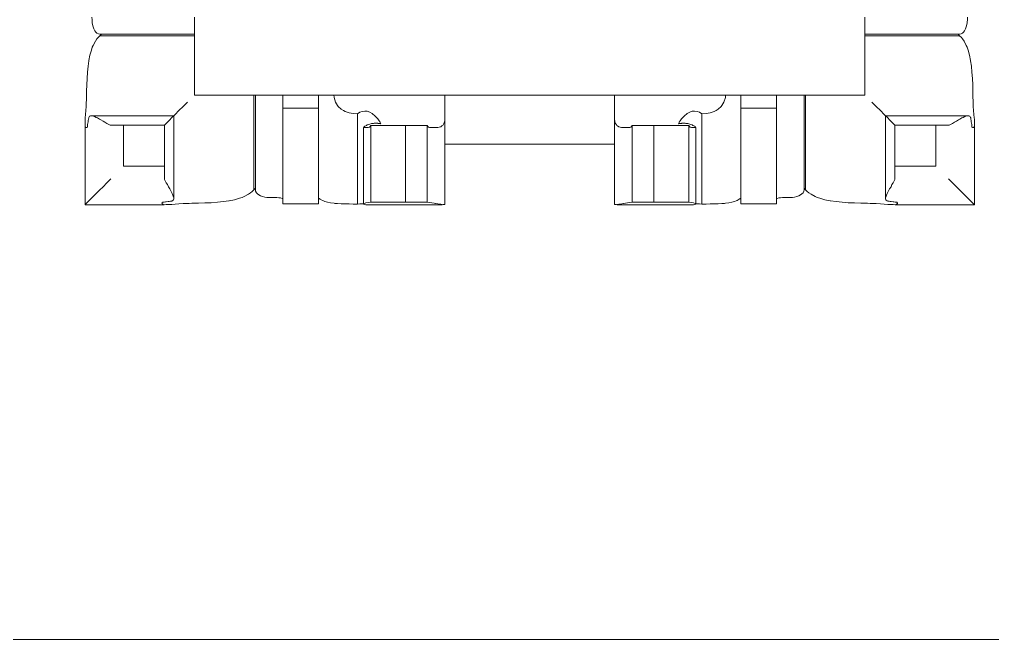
# Model space of a CAD drawing. Header units: millimetres. Extents: x -280308 to 6402717, y -14 to 2073074.
# Drawn here: x -39225 to -37983, y 415884 to 416675 of the extents above; entities that cross this region are included whole.
import ezdxf
from ezdxf.enums import TextEntityAlignment as Align

# ---------------------------------------------------------------- set-up
doc = ezdxf.new("R2010")
doc.units = ezdxf.units.MM
doc.layers.get('0').update_dxf_attribs({"lineweight": 0})
doc.layers.add('A-FURN-EQPM', color=177, linetype='Continuous', lineweight=0)
doc.layers.add('A-Z22-T-Anno_Text', color=152, linetype='Continuous', lineweight=9)
doc.styles.add('TGF_A', font='arial.ttf')

# ---------------------------------------------------------------- blocks, each defined once
blk = doc.blocks.new('A$Cc6df37c2')
at = {"color": 0, "linetype": 'ByBlock', "lineweight": -2}
for p, q in [((-764.2, -331.6), (-764.3, -328.3)), ((-764, -334.8), (-764.2, -331.6)), ((-764, -335.4), (-764, -334.8)), ((-633.4, -331.6), (-633.4, -328.3)), ((-633.4, -334.8), (-633.4, -331.6)), ((-633.4, -337.9), (-633.4, -334.8)), ((222.1, -331.6), (222.1, -328.3)), ((222.1, -334.8), (222.1, -331.6)), ((222.1, -337.9), (222.1, -334.8)), ((352.6, -335.4), (352.7, -334.8)), ((352.7, -334.8), (352.9, -331.6)), ((352.9, -331.6), (353, -328.3)), ((-763.5, -337.9), (-764, -335.4)), ((-762.8, -340.8), (-763.5, -337.9)), ((-761.8, -343.4), (-762.8, -340.8)), ((-760.7, -345.6), (-761.8, -343.4)), ((-759.4, -347.5), (-760.7, -345.6)), ((-758.1, -348.8), (-759.4, -347.5)), ((-633.4, -340.8), (-633.4, -337.9)), ((-633.4, -343.4), (-633.4, -340.8)), ((-633.4, -345.6), (-633.4, -343.4)), ((-633.4, -347.5), (-633.4, -345.6)), ((-633.4, -348.9), (-633.4, -347.5)), ((222.1, -340.8), (222.1, -337.9)), ((222.1, -343.4), (222.1, -340.8)), ((222.1, -345.6), (222.1, -343.4)), ((222.1, -347.5), (222.1, -345.6)), ((222.1, -348.9), (222.1, -347.5)), ((346.7, -348.8), (348.1, -347.5)), ((348.1, -347.5), (349.4, -345.6)), ((349.4, -345.6), (350.5, -343.4)), ((350.5, -343.4), (351.4, -340.8)), ((351.4, -340.8), (352.2, -337.9)), ((352.2, -337.9), (352.6, -335.4)), ((-762.9, -364.4), (-760, -359)), ((-760, -359), (-758.1, -356.1)), ((-758, -348.9), (-758.1, -348.8)), ((-758.1, -356.1), (-756.5, -354.2)), ((-756.1, -349.8), (-758, -348.9)), ((-756.5, -354.2), (-754.3, -352.1)), ((-754.2, -350.2), (-756.1, -349.8)), ((-754.3, -352.1), (-752.3, -350.2)), ((-633.4, -352.1), (-754.3, -352.1)), ((-752.3, -350.2), (-754.2, -350.2)), ((-633.4, -350.2), (-752.3, -350.2)), ((-633.4, -349.8), (-633.4, -348.9)), ((-633.4, -350.2), (-633.4, -349.8)), ((-633.4, -352.1), (-633.4, -350.2)), ((-633.4, -354.2), (-633.4, -352.1)), ((-633.4, -359), (-633.4, -354.2)), ((-633.4, -364.4), (-633.4, -359)), ((222.1, -349.8), (222.1, -348.9)), ((222.1, -350.2), (222.1, -349.8)), ((341, -350.2), (222.1, -350.2)), ((222.1, -352.1), (222.1, -350.2)), ((343, -352.1), (222.1, -352.1)), ((222.1, -354.2), (222.1, -352.1)), ((222.1, -359), (222.1, -354.2)), ((222.1, -364.4), (222.1, -359)), ((343, -352.1), (341, -350.2)), ((342.8, -350.2), (341, -350.2)), ((342.8, -350.2), (344.8, -349.8)), ((345.2, -354.2), (343, -352.1)), ((344.8, -349.8), (346.7, -348.9)), ((346.7, -356.1), (345.2, -354.2)), ((346.7, -348.9), (346.7, -348.8)), ((348.6, -359), (346.7, -356.1)), ((351.5, -364.4), (348.6, -359)), ((-766.9, -376.8), (-765.1, -370.4)), ((-765.1, -370.4), (-764, -366.8)), ((-764, -366.8), (-762.9, -364.4)), ((-633.4, -370.4), (-633.4, -364.4)), ((-633.4, -376.8), (-633.4, -370.4)), ((222.1, -370.4), (222.1, -364.4)), ((222.1, -376.8), (222.1, -370.4)), ((352.6, -366.8), (351.5, -364.4)), ((353.8, -370.4), (352.6, -366.8)), ((355.5, -376.8), (353.8, -370.4)), ((-769.3, -391), (-768.5, -383.9)), ((-768.5, -383.9), (-768.4, -383.7)), ((-768.4, -383.7), (-766.9, -376.8)), ((-633.4, -383.7), (-633.4, -376.8)), ((-633.4, -391), (-633.4, -383.7)), ((222.1, -383.7), (222.1, -376.8)), ((222.1, -391), (222.1, -383.7)), ((357.1, -383.7), (355.5, -376.8)), ((357.1, -383.9), (357.1, -383.7)), ((358, -391), (357.1, -383.9)), ((-770.1, -398.6), (-769.3, -391)), ((-633.4, -398.6), (-633.4, -391)), ((222.1, -398.6), (222.1, -391)), ((358.7, -398.6), (358, -391)), ((-771, -414.5), (-770.6, -406.5)), ((-770.6, -406.5), (-770.1, -398.6)), ((-633.4, -406.5), (-633.4, -398.6)), ((-633.4, -414.5), (-633.4, -406.5)), ((222.1, -406.5), (222.1, -398.6)), ((222.1, -414.5), (222.1, -406.5)), ((359.3, -406.5), (358.7, -398.6)), ((359.7, -414.5), (359.3, -406.5)), ((-771.3, -422.8), (-771, -414.5)), ((-633.4, -422.8), (-633.4, -414.5)), ((222.1, -422.8), (222.1, -414.5)), ((360, -422.8), (359.7, -414.5)), ((-771.5, -434.7), (-771.4, -431)), ((-771.4, -431), (-771.3, -422.8)), ((-633.4, -427.7), (-633.4, -422.8)), ((-628.4, -427.7), (-633.4, -427.7)), ((-620.2, -427.7), (-628.4, -427.7)), ((-612.1, -427.7), (-620.2, -427.7)), ((-604.3, -427.7), (-612.1, -427.7)), ((-596.6, -427.7), (-604.3, -427.7)), ((-589.4, -427.7), (-596.6, -427.7)), ((-582.5, -427.7), (-589.4, -427.7)), ((-576, -427.7), (-582.5, -427.7)), ((-570.1, -427.7), (-576, -427.7)), ((-564.7, -427.7), (-570.1, -427.7)), ((-559.9, -427.7), (-564.7, -427.7)), ((-557.8, -427.7), (-559.9, -427.7)), ((-557.8, -548.6), (-557.8, -427.7)), ((-555.8, -427.7), (-557.8, -427.7)), ((-555.8, -546.6), (-555.8, -427.7)), ((-555.4, -427.7), (-555.8, -427.7)), ((-554.5, -427.7), (-555.4, -427.7)), ((-553.1, -427.7), (-554.5, -427.7)), ((-551.3, -427.7), (-553.1, -427.7)), ((-549.1, -427.7), (-551.3, -427.7)), ((-546.5, -427.7), (-549.1, -427.7)), ((-543.6, -427.7), (-546.5, -427.7)), ((-540.5, -427.7), (-543.6, -427.7)), ((-537.3, -427.7), (-540.5, -427.7)), ((-534, -427.7), (-537.3, -427.7)), ((-530.7, -427.7), (-534, -427.7)), ((-528.2, -427.7), (-530.7, -427.7)), ((-525.8, -427.7), (-528.2, -427.7)), ((-523.5, -427.7), (-525.8, -427.7)), ((-521.5, -427.7), (-523.5, -427.7)), ((-520.7, -427.7), (-521.5, -427.7)), ((-520.7, -431), (-520.7, -427.7)), ((-475.2, -427.7), (-520.7, -427.7)), ((-520.7, -436.8), (-520.7, -431)), ((-475.2, -427.7), (-475.2, -431)), ((-473, -427.7), (-475.2, -427.7)), ((-475.2, -431), (-475.2, -436.8)), ((-470.3, -427.7), (-473, -427.7)), ((-467.2, -427.7), (-470.3, -427.7)), ((-463.6, -427.7), (-467.2, -427.7)), ((-459.7, -427.7), (-463.6, -427.7)), ((-455.6, -427.7), (-459.7, -427.7)), ((-455.4, -430.4), (-455.6, -427.7)), ((-313.8, -427.7), (-455.6, -427.7)), ((-455.4, -431), (-455.4, -430.4)), ((-453.4, -436.8), (-455.4, -431)), ((-313.8, -427.7), (-313.8, -431)), ((-97.5, -427.7), (-313.8, -427.7)), ((-313.8, -431), (-313.8, -436.8)), ((-97.5, -427.7), (-97.5, -431)), ((44.3, -427.7), (-97.5, -427.7)), ((-97.5, -431), (-97.5, -436.8)), ((42.1, -436.8), (44.1, -431)), ((44.1, -430.4), (44.3, -427.7)), ((44.1, -431), (44.1, -430.4)), ((48.4, -427.7), (44.3, -427.7)), ((52.3, -427.7), (48.4, -427.7)), ((55.8, -427.7), (52.3, -427.7)), ((59, -427.7), (55.8, -427.7)), ((61.7, -427.7), (59, -427.7)), ((63.9, -427.7), (61.7, -427.7)), ((63.9, -427.7), (63.9, -431)), ((109.4, -427.7), (63.9, -427.7)), ((63.9, -431), (63.9, -436.8)), ((109.4, -431), (109.4, -427.7)), ((110.2, -427.7), (109.4, -427.7)), ((109.4, -436.8), (109.4, -431)), ((112.2, -427.7), (110.2, -427.7)), ((114.5, -427.7), (112.2, -427.7)), ((116.9, -427.7), (114.5, -427.7)), ((119.4, -427.7), (116.9, -427.7)), ((122.6, -427.7), (119.4, -427.7)), ((125.9, -427.7), (122.6, -427.7)), ((129.2, -427.7), (125.9, -427.7)), ((132.3, -427.7), (129.2, -427.7)), ((135.1, -427.7), (132.3, -427.7)), ((137.7, -427.7), (135.1, -427.7)), ((140, -427.7), (137.7, -427.7)), ((141.8, -427.7), (140, -427.7)), ((143.2, -427.7), (141.8, -427.7)), ((144.1, -427.7), (143.2, -427.7)), ((144.5, -427.7), (144.1, -427.7)), ((144.5, -427.7), (144.5, -546.6)), ((146.4, -427.7), (144.5, -427.7)), ((146.4, -427.7), (146.4, -548.6)), ((148.6, -427.7), (146.4, -427.7)), ((153.4, -427.7), (148.6, -427.7)), ((158.8, -427.7), (153.4, -427.7)), ((164.7, -427.7), (158.8, -427.7)), ((171.1, -427.7), (164.7, -427.7)), ((178, -427.7), (171.1, -427.7)), ((185.3, -427.7), (178, -427.7)), ((192.9, -427.7), (185.3, -427.7)), ((200.8, -427.7), (192.9, -427.7)), ((208.9, -427.7), (200.8, -427.7)), ((208.9, -427.7), (217.1, -427.7)), ((217.1, -427.7), (222.1, -427.7)), ((222.1, -427.7), (222.1, -422.8)), ((360, -431), (360, -422.8)), ((360.2, -434.7), (360, -431)), ((-772.1, -447.6), (-771.8, -442.4)), ((-771.8, -442.4), (-771.6, -436.8)), ((-771.6, -436.8), (-771.5, -434.7)), ((-648, -442.4), (-653.3, -447.6)), ((-642.5, -436.8), (-648, -442.4)), ((-520.7, -442.4), (-520.7, -436.8)), ((-520.7, -444.6), (-520.7, -442.4)), ((-475.2, -444.6), (-520.7, -444.6)), ((-520.7, -559.8), (-520.7, -444.6)), ((-475.2, -436.8), (-475.2, -442.4)), ((-475.2, -442.4), (-475.2, -444.6)), ((-475.2, -559.1), (-475.2, -444.6)), ((-450.9, -441.1), (-453.4, -436.8)), ((-450, -442.4), (-450.9, -441.1)), ((-446.1, -445.9), (-450, -442.4)), ((-443.5, -447.6), (-446.1, -445.9)), ((-313.8, -442.4), (-313.8, -436.8)), ((-313.8, -442.4), (-313.8, -447.6)), ((-97.5, -436.8), (-97.5, -442.4)), ((-97.5, -442.4), (-97.5, -447.6)), ((32.1, -447.6), (34.8, -445.9)), ((34.8, -445.9), (38.6, -442.4)), ((38.6, -442.4), (39.6, -441.1)), ((39.6, -441.1), (42.1, -436.8)), ((63.9, -436.8), (63.9, -442.4)), ((63.9, -442.4), (63.9, -444.6)), ((63.9, -444.6), (109.4, -444.6)), ((63.9, -444.6), (63.9, -559.1)), ((109.4, -442.4), (109.4, -436.8)), ((109.4, -444.6), (109.4, -442.4)), ((109.4, -444.6), (109.4, -559.8)), ((231.1, -436.8), (236.7, -442.4)), ((236.7, -442.4), (242, -447.6)), ((360.2, -436.8), (360.2, -434.7)), ((360.5, -442.4), (360.2, -436.8)), ((360.8, -447.6), (360.5, -442.4)), ((-773.1, -458.4), (-772.9, -456.9)), ((-773.1, -460.7), (-773.1, -458.4)), ((-772.9, -456.9), (-772.5, -452.5)), ((-772.5, -452.5), (-772.1, -447.6)), ((-768.8, -458.6), (-769, -460.1)), ((-768.5, -456.9), (-768.8, -458.6)), ((-768.4, -456.3), (-768.5, -456.9)), ((-767.5, -454.8), (-768.4, -456.3)), ((-768.4, -456.3), (-768.4, -456.3)), ((-767.1, -454.6), (-767.5, -454.8)), ((-766, -454.1), (-767.1, -454.6)), ((-659.8, -454.1), (-766, -454.1)), ((-765, -454.2), (-766, -454.1)), ((-763.8, -454.3), (-765, -454.2)), ((-762.2, -454.8), (-763.8, -454.3)), ((-760.9, -455.2), (-762.2, -454.8)), ((-758.8, -456.3), (-760.9, -455.2)), ((-757.3, -456.9), (-758.8, -456.3)), ((-754.8, -458.5), (-757.3, -456.9)), ((-753, -459.3), (-754.8, -458.5)), ((-750.2, -461.2), (-753, -459.3)), ((-665, -459.3), (-668.1, -462.4)), ((-662.6, -456.9), (-665, -459.3)), ((-660.9, -455.2), (-662.6, -456.9)), ((-659.9, -454.3), (-660.9, -455.2)), ((-659.8, -454.1), (-659.9, -454.3)), ((-658.2, -452.5), (-659.8, -454.1)), ((-659.8, -560.3), (-659.8, -454.1)), ((-653.3, -447.6), (-658.2, -452.5)), ((-441.1, -448.8), (-443.5, -447.6)), ((-436, -450.5), (-441.1, -448.8)), ((-430.8, -451.4), (-436, -450.5)), ((-425.5, -451.5), (-430.8, -451.4)), ((-422.5, -449.6), (-425.5, -451.5)), ((-425.5, -566.7), (-425.5, -451.5)), ((-419.4, -448.5), (-422.5, -449.6)), ((-416.2, -448.1), (-419.4, -448.5)), ((-412.9, -448.4), (-416.2, -448.1)), ((-409.8, -449.5), (-412.9, -448.4)), ((-406.8, -451.2), (-409.8, -449.5)), ((-405.4, -452.5), (-406.8, -451.2)), ((-404, -453.4), (-405.4, -452.5)), ((-401.5, -455.7), (-404, -453.4)), ((-400.7, -456.9), (-401.5, -455.7)), ((-399.4, -458.1), (-400.7, -456.9)), ((-397.7, -460.4), (-399.4, -458.1)), ((-313.8, -459.3), (-314.1, -460.7)), ((-313.8, -452.5), (-313.8, -447.6)), ((-313.8, -452.5), (-313.8, -456.9)), ((-313.8, -456.9), (-313.8, -459.3)), ((-313.8, -490.4), (-313.8, -459.3)), ((-97.5, -452.5), (-97.5, -447.6)), ((-97.5, -452.5), (-97.5, -456.9)), ((-97.5, -456.9), (-97.5, -459.3)), ((-97.5, -459.3), (-97.2, -460.7)), ((-97.5, -490.4), (-97.5, -459.3)), ((-13.6, -460.4), (-11.9, -458.1)), ((-11.9, -458.1), (-10.7, -456.9)), ((-10.7, -456.9), (-9.8, -455.7)), ((-9.8, -455.7), (-7.3, -453.4)), ((-7.3, -453.4), (-5.9, -452.5)), ((-5.9, -452.5), (-4.5, -451.2)), ((-4.5, -451.2), (-1.5, -449.5)), ((-1.5, -449.5), (1.6, -448.4)), ((1.6, -448.4), (4.8, -448.1)), ((4.8, -448.1), (8.1, -448.5)), ((8.1, -448.5), (11.2, -449.6)), ((11.2, -449.6), (14.2, -451.5)), ((14.2, -451.5), (19.4, -451.4)), ((14.2, -451.5), (14.2, -566.7)), ((19.4, -451.4), (24.7, -450.5)), ((24.7, -450.5), (29.8, -448.8)), ((29.8, -448.8), (32.1, -447.6)), ((242, -447.6), (246.8, -452.5)), ((246.8, -452.5), (248.5, -454.1)), ((354.6, -454.1), (248.5, -454.1)), ((248.5, -454.1), (248.5, -560.3)), ((248.5, -454.1), (248.6, -454.3)), ((248.6, -454.3), (249.5, -455.2)), ((249.5, -455.2), (251.2, -456.9)), ((251.2, -456.9), (253.7, -459.3)), ((253.7, -459.3), (256.7, -462.4)), ((338.9, -461.2), (341.6, -459.3)), ((341.6, -459.3), (343.4, -458.5)), ((343.4, -458.5), (346, -456.9)), ((346, -456.9), (347.5, -456.3)), ((347.5, -456.3), (349.6, -455.2)), ((349.6, -455.2), (350.9, -454.8)), ((350.9, -454.8), (352.5, -454.3)), ((352.5, -454.3), (353.7, -454.2)), ((353.7, -454.2), (354.6, -454.1)), ((354.6, -454.1), (355.8, -454.6)), ((355.8, -454.6), (356.1, -454.8)), ((356.1, -454.8), (357.1, -456.3)), ((357.1, -456.3), (357.1, -456.3)), ((357.1, -456.3), (357.2, -456.9)), ((357.2, -456.9), (357.5, -458.6)), ((357.5, -458.6), (357.6, -460.1)), ((361.1, -452.5), (360.8, -447.6)), ((361.6, -456.9), (361.1, -452.5)), ((361.8, -458.4), (361.6, -456.9)), ((361.8, -460.7), (361.8, -458.4)), ((-773.2, -463.9), (-773.1, -460.7)), ((-773.2, -466.4), (-773.2, -463.9)), ((-773.2, -466.7), (-773.2, -466.4)), ((-772.8, -468.1), (-773.2, -466.7)), ((-773.2, -567.6), (-773.2, -466.7)), ((-772.2, -469.1), (-772.8, -468.1)), ((-771.8, -469.3), (-772.2, -469.1)), ((-771.4, -469.3), (-771.8, -469.3)), ((-770.9, -469.1), (-771.4, -469.3)), ((-770.2, -468.8), (-770.9, -469.1)), ((-770.1, -468.1), (-770.2, -468.8)), ((-769.9, -466.4), (-770.1, -468.1)), ((-769.8, -464.9), (-769.9, -466.4)), ((-769.6, -463.9), (-769.8, -464.9)), ((-769.3, -461.5), (-769.6, -463.9)), ((-769.1, -460.7), (-769.3, -461.5)), ((-769, -460.1), (-769.1, -460.7)), ((-747.7, -462.4), (-750.2, -461.2)), ((-745.3, -464.1), (-747.7, -462.4)), ((-741.1, -466), (-745.3, -464.1)), ((-724, -466), (-741.1, -466)), ((-671.6, -466), (-724, -466)), ((-724, -518.4), (-724, -466)), ((-668.1, -462.4), (-671.6, -466)), ((-671.6, -466), (-671.6, -518.4)), ((-417.6, -469.1), (-417.4, -468.4)), ((-416.7, -469.3), (-417.6, -469.1)), ((-417.6, -566.5), (-417.6, -469.1)), ((-417.4, -468.4), (-416.9, -468.1)), ((-416.9, -468.1), (-416.2, -467.5)), ((-415.7, -469.3), (-416.7, -469.3)), ((-416.2, -467.4), (-414.1, -466.4)), ((-416.2, -467.5), (-416.2, -467.4)), ((-414.8, -469.2), (-415.7, -469.3)), ((-412, -468.9), (-414.8, -469.2)), ((-414.1, -466.4), (-414, -466.4)), ((-414, -466.4), (-412.9, -465.9)), ((-412.9, -465.9), (-411.2, -465.1)), ((-410.3, -468.8), (-412, -468.9)), ((-411.2, -465.1), (-409.8, -464.7)), ((-409.9, -468.1), (-410.3, -468.8)), ((-408.6, -466.4), (-409.9, -468.1)), ((-409.8, -464.7), (-407.6, -464.2)), ((-364.2, -466.4), (-408.6, -466.4)), ((-408.6, -564.3), (-408.6, -466.4)), ((-407.6, -464.2), (-406.8, -464.1)), ((-406.8, -464.1), (-404.9, -463.9)), ((-404.9, -463.9), (-404, -463.7)), ((-404, -463.7), (-403.7, -463.7)), ((-403.7, -463.7), (-401.5, -463.7)), ((-401.5, -463.7), (-399.6, -463.7)), ((-399.6, -463.7), (-399.4, -463.8)), ((-399.4, -463.8), (-398.8, -463.9)), ((-398.8, -463.9), (-397.7, -464)), ((-397.6, -460.7), (-397.7, -460.4)), ((-397.7, -464), (-396.5, -464.2)), ((-396.5, -462.4), (-397.6, -460.7)), ((-395.9, -463.9), (-396.5, -462.4)), ((-396.5, -464.2), (-395.7, -464.3)), ((-395.7, -464.3), (-395.9, -463.9)), ((-336.4, -466.4), (-364.2, -466.4)), ((-364.2, -564.3), (-364.2, -466.4)), ((-336.4, -564.3), (-336.4, -466.4)), ((-335.2, -468.1), (-336.4, -466.4)), ((-334.8, -468.8), (-335.2, -468.1)), ((-333.4, -468.9), (-334.8, -468.8)), ((-330.5, -469.1), (-333.4, -468.9)), ((-330.5, -469.1), (-330.1, -469.1)), ((-330.1, -469.1), (-327.8, -469.3)), ((-327.8, -469.3), (-325.4, -469.2)), ((-327.8, -469.3), (-327.8, -469.3)), ((-325.4, -469.2), (-323.1, -469.1)), ((-322.8, -469.1), (-323.1, -469.1)), ((-321, -468.7), (-322.8, -469.1)), ((-319.2, -468.1), (-321, -468.7)), ((-317.6, -467.1), (-319.2, -468.1)), ((-319.2, -468.1), (-319.2, -468.1)), ((-317.6, -467.1), (-316.7, -466.4)), ((-316.3, -465.8), (-316.7, -466.4)), ((-315.2, -464.2), (-316.3, -465.8)), ((-315.1, -463.9), (-315.2, -464.2)), ((-314.4, -462), (-315.1, -463.9)), ((-314.1, -460.7), (-314.4, -462)), ((-97.2, -460.7), (-96.9, -462)), ((-96.9, -462), (-96.3, -463.9)), ((-96.3, -463.9), (-96.1, -464.2)), ((-96.1, -464.2), (-95, -465.8)), ((-95, -465.8), (-94.6, -466.4)), ((-94.6, -466.4), (-93.7, -467.1)), ((-93.7, -467.1), (-92.1, -468.1)), ((-92.1, -468.1), (-90.3, -468.7)), ((-92.1, -468.1), (-92.1, -468.1)), ((-90.3, -468.7), (-88.5, -469.1)), ((-88.5, -469.1), (-88.2, -469.1)), ((-88.2, -469.1), (-86, -469.2)), ((-86, -469.2), (-83.5, -469.3)), ((-83.5, -469.3), (-81.3, -469.1)), ((-83.5, -469.3), (-83.5, -469.3)), ((-81.3, -469.1), (-80.8, -469.1)), ((-80.8, -469.1), (-77.9, -468.9)), ((-77.9, -468.9), (-76.5, -468.8)), ((-76.5, -468.8), (-76.1, -468.1)), ((-76.1, -468.1), (-74.9, -466.4)), ((-74.9, -466.4), (-47.1, -466.4)), ((-74.9, -466.4), (-74.9, -564.3)), ((-47.1, -466.4), (-2.7, -466.4)), ((-47.1, -466.4), (-47.1, -564.3)), ((-15.6, -464.3), (-15.4, -463.9)), ((-14.9, -464.2), (-15.6, -464.3)), ((-15.4, -463.9), (-14.9, -462.4)), ((-14.9, -462.4), (-13.7, -460.7)), ((-13.6, -464), (-14.9, -464.2)), ((-13.7, -460.7), (-13.6, -460.4)), ((-12.5, -463.9), (-13.6, -464)), ((-11.9, -463.8), (-12.5, -463.9)), ((-11.7, -463.7), (-11.9, -463.8)), ((-9.8, -463.7), (-11.7, -463.7)), ((-7.7, -463.7), (-9.8, -463.7)), ((-7.3, -463.7), (-7.7, -463.7)), ((-6.5, -463.9), (-7.3, -463.7)), ((-4.5, -464.1), (-6.5, -463.9)), ((-3.7, -464.2), (-4.5, -464.1)), ((-1.5, -464.7), (-3.7, -464.2)), ((-2.7, -466.4), (-2.7, -564.3)), ((-2.7, -466.4), (-1.5, -468.1)), ((-0.2, -465.1), (-1.5, -464.7)), ((-1.5, -468.1), (-1, -468.8)), ((-1, -468.8), (0.7, -468.9)), ((1.6, -465.9), (-0.2, -465.1)), ((0.7, -468.9), (3.4, -469.2)), ((2.7, -466.4), (1.6, -465.9)), ((2.8, -466.4), (2.7, -466.4)), ((4.8, -467.4), (2.8, -466.4)), ((3.4, -469.2), (4.4, -469.3)), ((4.4, -469.3), (5.3, -469.3)), ((4.9, -467.5), (4.8, -467.4)), ((5.5, -468.1), (4.9, -467.5)), ((5.3, -469.3), (6.2, -469.1)), ((6.1, -468.4), (5.5, -468.1)), ((6.2, -469.1), (6.1, -468.4)), ((6.2, -469.1), (6.2, -566.5)), ((256.7, -462.4), (260.3, -466)), ((260.3, -466), (312.7, -466)), ((260.3, -466), (260.3, -518.4)), ((329.8, -466), (312.7, -466)), ((312.7, -466), (312.7, -518.4)), ((329.8, -466), (334, -464.1)), ((334, -464.1), (336.4, -462.4)), ((336.4, -462.4), (338.9, -461.2)), ((357.6, -460.1), (357.8, -460.7)), ((357.8, -460.7), (357.9, -461.5)), ((357.9, -461.5), (358.3, -463.9)), ((358.3, -463.9), (358.4, -464.9)), ((358.4, -464.9), (358.6, -466.4)), ((358.6, -466.4), (358.8, -468.1)), ((358.8, -468.1), (358.8, -468.8)), ((358.8, -468.8), (359.6, -469.1)), ((359.6, -469.1), (360, -469.3)), ((360, -469.3), (360.5, -469.3)), ((360.5, -469.3), (360.9, -469.1)), ((360.9, -469.1), (361.4, -468.1)), ((361.4, -468.1), (361.9, -466.7)), ((361.8, -463.9), (361.8, -460.7)), ((361.9, -466.4), (361.8, -463.9)), ((361.9, -466.7), (361.9, -466.4)), ((361.9, -466.7), (361.9, -567.6)), ((-97.5, -490.4), (-313.8, -490.4)), ((-313.8, -490.4), (-313.8, -567.5)), ((-97.5, -490.4), (-97.5, -567.5)), ((-671.6, -518.4), (-724, -518.4)), ((-671.6, -535.5), (-671.6, -518.4)), ((312.7, -518.4), (260.3, -518.4)), ((260.3, -518.4), (260.3, -535.5)), ((-754.8, -549.1), (-750.2, -544.6)), ((-750.2, -544.6), (-745.3, -539.7)), ((-745.3, -539.7), (-740.1, -534.5)), ((-671.6, -535.5), (-669.7, -539.7)), ((-669.7, -539.7), (-668.1, -542)), ((-668.1, -542), (-666.8, -544.6)), ((-666.8, -544.6), (-665, -547.3)), ((255.5, -544.6), (253.7, -547.3)), ((256.7, -542), (255.5, -544.6)), ((258.4, -539.7), (256.7, -542)), ((260.3, -535.5), (258.4, -539.7)), ((334, -539.7), (328.8, -534.5)), ((338.9, -544.6), (334, -539.7)), ((343.4, -549.1), (338.9, -544.6)), ((-765, -559.4), (-762.2, -556.6)), ((-762.2, -556.6), (-758.8, -553.1)), ((-758.8, -553.1), (-754.8, -549.1)), ((-665, -547.3), (-664.2, -549.1)), ((-664.2, -549.1), (-662.6, -551.7)), ((-662.6, -551.7), (-662, -553.1)), ((-662, -553.1), (-660.9, -555.3)), ((-660.9, -555.3), (-660.5, -556.6)), ((-660.5, -556.6), (-659.9, -558.1)), ((-659.9, -558.1), (-659.9, -559.4)), ((-576, -559.4), (-572.5, -558.3)), ((-572.5, -558.3), (-570.1, -557.2)), ((-570.1, -557.2), (-564.7, -554.3)), ((-564.7, -554.3), (-561.8, -552.4)), ((-561.8, -552.4), (-559.9, -550.8)), ((-559.9, -550.8), (-557.8, -548.6)), ((-557.8, -548.6), (-555.8, -546.6)), ((-555.8, -548.5), (-555.8, -546.6)), ((-555.8, -548.5), (-555.4, -550.5)), ((-555.4, -550.5), (-554.5, -552.4)), ((-554.5, -552.4), (-554.5, -552.4)), ((-554.5, -552.4), (-553.1, -553.8)), ((-553.1, -553.8), (-551.3, -555)), ((-551.3, -555), (-549.1, -556.2)), ((-549.1, -556.2), (-546.5, -557.1)), ((-546.5, -557.1), (-543.6, -557.9)), ((-543.6, -557.9), (-541, -558.3)), ((-541, -558.3), (-540.5, -558.4)), ((-540.5, -558.4), (-537.3, -558.6)), ((-537.3, -558.6), (-534, -558.6)), ((-534, -558.6), (-530.7, -558.5)), ((-530.7, -558.5), (-528.2, -558.5)), ((-528.2, -558.5), (-525.8, -558.7)), ((-525.8, -558.7), (-523.5, -559)), ((114.5, -558.7), (112.2, -559)), ((116.9, -558.5), (114.5, -558.7)), ((119.4, -558.5), (116.9, -558.5)), ((122.6, -558.6), (119.4, -558.5)), ((125.9, -558.6), (122.6, -558.6)), ((129.2, -558.4), (125.9, -558.6)), ((129.7, -558.3), (129.2, -558.4)), ((132.3, -557.9), (129.7, -558.3)), ((135.1, -557.1), (132.3, -557.9)), ((137.7, -556.2), (135.1, -557.1)), ((140, -555), (137.7, -556.2)), ((141.8, -553.8), (140, -555)), ((143.2, -552.4), (141.8, -553.8)), ((144.1, -550.5), (143.2, -552.4)), ((143.2, -552.4), (143.2, -552.4)), ((144.5, -548.5), (144.1, -550.5)), ((146.4, -548.6), (144.5, -546.6)), ((144.5, -546.6), (144.5, -548.5)), ((148.6, -550.8), (146.4, -548.6)), ((150.4, -552.4), (148.6, -550.8)), ((153.4, -554.3), (150.4, -552.4)), ((158.8, -557.2), (153.4, -554.3)), ((161.2, -558.3), (158.8, -557.2)), ((164.7, -559.4), (161.2, -558.3)), ((248.6, -558.1), (248.5, -559.4)), ((249.2, -556.6), (248.6, -558.1)), ((249.5, -555.3), (249.2, -556.6)), ((250.7, -553.1), (249.5, -555.3)), ((251.2, -551.7), (250.7, -553.1)), ((252.8, -549.1), (251.2, -551.7)), ((253.7, -547.3), (252.8, -549.1)), ((347.5, -553.1), (343.4, -549.1)), ((350.9, -556.6), (347.5, -553.1)), ((353.7, -559.4), (350.9, -556.6)), ((-773.2, -567.6), (-771.8, -566.2)), ((-672.4, -567.6), (-773.2, -567.6)), ((-771.8, -566.2), (-769, -563.3)), ((-769, -563.3), (-768.4, -562.8)), ((-768.4, -562.8), (-767.1, -561.5)), ((-767.1, -561.5), (-765, -559.4)), ((-674.8, -565.3), (-675, -565.7)), ((-675, -565.7), (-674.9, -566.2)), ((-674.9, -566.2), (-674.8, -566.5)), ((-674.4, -564.5), (-674.8, -565.3)), ((-674.8, -566.5), (-673.8, -567.1)), ((-673.8, -564.4), (-674.4, -564.5)), ((-672, -564.3), (-673.8, -564.4)), ((-673.8, -567.1), (-672.4, -567.6)), ((-672.4, -567.6), (-672, -567.6)), ((-670.6, -564.1), (-672, -564.3)), ((-672, -567.6), (-669.5, -567.5)), ((-669.5, -564), (-670.6, -564.1)), ((-667.1, -563.6), (-669.5, -564)), ((-669.5, -567.5), (-666.4, -567.5)), ((-666.4, -563.4), (-667.1, -563.6)), ((-665.8, -563.3), (-666.4, -563.4)), ((-666.4, -567.5), (-664.1, -567.5)), ((-664.2, -563.1), (-665.8, -563.3)), ((-662.5, -562.9), (-664.2, -563.1)), ((-664.1, -567.5), (-662.5, -567.3)), ((-662, -562.8), (-662.5, -562.9)), ((-662.5, -567.3), (-658.2, -566.8)), ((-660.5, -561.8), (-662, -562.8)), ((-662, -562.8), (-662, -562.8)), ((-660.3, -561.5), (-660.5, -561.8)), ((-659.8, -560.3), (-660.3, -561.5)), ((-659.9, -559.4), (-659.8, -560.3)), ((-658.2, -566.8), (-653.3, -566.4)), ((-653.3, -566.4), (-648, -566.1)), ((-648, -566.1), (-642.5, -565.9)), ((-642.5, -565.9), (-640.4, -565.9)), ((-640.4, -565.9), (-636.7, -565.7)), ((-636.7, -565.7), (-628.4, -565.6)), ((-628.4, -565.6), (-620.2, -565.4)), ((-620.2, -565.4), (-612.1, -565)), ((-612.1, -565), (-604.3, -564.4)), ((-604.3, -564.4), (-596.6, -563.7)), ((-596.6, -563.7), (-589.5, -562.8)), ((-589.5, -562.8), (-589.4, -562.8)), ((-589.4, -562.8), (-582.5, -561.2)), ((-582.5, -561.2), (-576, -559.4)), ((-523.5, -559), (-521.5, -559.5)), ((-521.5, -559.5), (-520.7, -559.8)), ((-520.7, -566.3), (-520.7, -559.8)), ((-520.7, -566.3), (-475.2, -566.3)), ((-475.2, -559.1), (-473, -560.7)), ((-475.2, -559.1), (-475.2, -566.3)), ((-473, -560.7), (-470.3, -562.2)), ((-470.3, -562.2), (-469, -562.8)), ((-469, -562.8), (-467.2, -563.4)), ((-467.2, -563.4), (-463.6, -564.2)), ((-463.6, -564.2), (-459.7, -565)), ((-459.7, -565), (-455.4, -565.7)), ((-455.4, -565.7), (-454.2, -565.9)), ((-454.2, -565.9), (-450.9, -566.1)), ((-450.9, -566.1), (-446.1, -566.3)), ((-446.1, -566.3), (-441.1, -566.5)), ((-441.1, -566.5), (-436, -566.6)), ((-436, -566.6), (-430.8, -566.7)), ((-430.8, -566.7), (-425.5, -566.7)), ((-425.5, -566.7), (-422.5, -566.6)), ((-422.5, -566.6), (-419.4, -566.5)), ((-419.4, -566.5), (-417.6, -566.5)), ((-417.6, -566.5), (-416.7, -566.2)), ((-417.4, -566.9), (-417.6, -566.5)), ((-417.6, -566.5), (-417.6, -566.5)), ((-416.2, -567.3), (-417.4, -566.9)), ((-416.7, -566.1), (-414.8, -565.3)), ((-416.7, -566.2), (-416.7, -566.1)), ((-414.7, -567.6), (-416.2, -567.3)), ((-414.8, -565.3), (-412, -564.7)), ((-317.2, -567.6), (-414.7, -567.6)), ((-412, -564.7), (-408.6, -564.3)), ((-408.6, -564.3), (-364.2, -564.3)), ((-364.2, -564.3), (-336.4, -564.3)), ((-336.4, -564.3), (-333.4, -564.7)), ((-333.4, -564.7), (-330.5, -565.2)), ((-327.8, -565.7), (-330.5, -565.2)), ((-325.8, -566.2), (-327.8, -565.7)), ((-325.4, -566.2), (-325.8, -566.2)), ((-323.1, -566.5), (-325.4, -566.2)), ((-323.1, -566.5), (-321, -566.8)), ((-321, -566.8), (-319.2, -567.1)), ((-319.2, -567.1), (-317.6, -567.4)), ((-317.2, -567.6), (-317.6, -567.4)), ((-317.2, -567.6), (-316.3, -567.5)), ((-316.3, -567.5), (-315.2, -567.5)), ((-315.2, -567.5), (-314.4, -567.5)), ((-314.4, -567.5), (-313.8, -567.5)), ((-96.9, -567.5), (-97.5, -567.5)), ((-96.1, -567.5), (-96.9, -567.5)), ((-95, -567.5), (-96.1, -567.5)), ((-94.2, -567.6), (-95, -567.5)), ((-93.7, -567.4), (-94.2, -567.6)), ((3.4, -567.6), (-94.2, -567.6)), ((-92.1, -567.1), (-93.7, -567.4)), ((-90.3, -566.8), (-92.1, -567.1)), ((-88.2, -566.5), (-90.3, -566.8)), ((-86, -566.2), (-88.2, -566.5)), ((-85.6, -566.2), (-86, -566.2)), ((-83.5, -565.7), (-85.6, -566.2)), ((-80.8, -565.2), (-83.5, -565.7)), ((-77.9, -564.7), (-80.8, -565.2)), ((-74.9, -564.3), (-77.9, -564.7)), ((-47.1, -564.3), (-74.9, -564.3)), ((-2.7, -564.3), (-47.1, -564.3)), ((0.7, -564.7), (-2.7, -564.3)), ((3.4, -565.3), (0.7, -564.7)), ((5.3, -566.1), (3.4, -565.3)), ((3.4, -567.6), (4.9, -567.3)), ((4.9, -567.3), (6.1, -566.9)), ((5.4, -566.2), (5.3, -566.1)), ((6.2, -566.5), (5.4, -566.2)), ((6.1, -566.9), (6.2, -566.5)), ((8.1, -566.5), (6.2, -566.5)), ((6.2, -566.5), (6.2, -566.5)), ((11.2, -566.6), (8.1, -566.5)), ((14.2, -566.7), (11.2, -566.6)), ((19.4, -566.7), (14.2, -566.7)), ((24.7, -566.6), (19.4, -566.7)), ((29.8, -566.5), (24.7, -566.6)), ((34.8, -566.3), (29.8, -566.5)), ((39.6, -566.1), (34.8, -566.3)), ((42.8, -565.9), (39.6, -566.1)), ((44.1, -565.7), (42.8, -565.9)), ((48.4, -565), (44.1, -565.7)), ((52.3, -564.2), (48.4, -565)), ((55.8, -563.4), (52.3, -564.2)), ((57.7, -562.8), (55.8, -563.4)), ((59, -562.2), (57.7, -562.8)), ((61.7, -560.7), (59, -562.2)), ((63.9, -559.1), (61.7, -560.7)), ((63.9, -559.1), (63.9, -566.3)), ((109.4, -566.3), (63.9, -566.3)), ((110.2, -559.5), (109.4, -559.8)), ((109.4, -559.8), (109.4, -566.3)), ((112.2, -559), (110.2, -559.5)), ((171.1, -561.2), (164.7, -559.4)), ((178, -562.8), (171.1, -561.2)), ((178.2, -562.8), (178, -562.8)), ((185.3, -563.7), (178.2, -562.8)), ((192.9, -564.4), (185.3, -563.7)), ((200.8, -565), (192.9, -564.4)), ((208.9, -565.4), (200.8, -565)), ((217.1, -565.6), (208.9, -565.4)), ((225.4, -565.7), (217.1, -565.6)), ((229, -565.9), (225.4, -565.7)), ((231.1, -565.9), (229, -565.9)), ((236.7, -566.1), (231.1, -565.9)), ((242, -566.4), (236.7, -566.1)), ((246.8, -566.8), (242, -566.4)), ((251.2, -567.3), (246.8, -566.8)), ((248.5, -559.4), (248.5, -560.3)), ((248.5, -560.3), (248.9, -561.5)), ((248.9, -561.5), (249.2, -561.8)), ((249.2, -561.8), (250.6, -562.8)), ((250.6, -562.8), (250.7, -562.8)), ((250.7, -562.8), (251.2, -562.9)), ((251.2, -562.9), (252.9, -563.1)), ((252.7, -567.5), (251.2, -567.3)), ((255, -567.5), (252.7, -567.5)), ((252.9, -563.1), (254.5, -563.3)), ((254.5, -563.3), (255, -563.4)), ((255, -563.4), (255.8, -563.6)), ((258.2, -567.5), (255, -567.5)), ((255.8, -563.6), (258.2, -564)), ((258.2, -564), (259.2, -564.1)), ((260.7, -567.6), (258.2, -567.5)), ((259.2, -564.1), (260.7, -564.3)), ((260.7, -564.3), (262.5, -564.4)), ((261.1, -567.6), (260.7, -567.6)), ((262.5, -567.1), (261.1, -567.6)), ((361.9, -567.6), (261.1, -567.6)), ((262.5, -564.4), (263.1, -564.5)), ((263.5, -566.5), (262.5, -567.1)), ((263.1, -564.5), (263.5, -565.3)), ((263.5, -565.3), (263.7, -565.7)), ((263.6, -566.2), (263.5, -566.5)), ((263.7, -565.7), (263.6, -566.2)), ((355.8, -561.5), (353.7, -559.4)), ((357.1, -562.8), (355.8, -561.5)), ((357.6, -563.3), (357.1, -562.8)), ((360.5, -566.2), (357.6, -563.3)), ((361.9, -567.6), (360.5, -566.2))]:
    blk.add_line(p, q, dxfattribs=at)
blk = doc.blocks.new('A$C834590f0')
at = {"layer": 'A-FURN-EQPM', "color": 32, "ltscale": 0.25, "true_color": 0xdd6108}
blk.add_blockref('A$Cc6df37c2', (-62676, -8538.8), dxfattribs=at)
blk = doc.blocks.new('A$C7a9db0a0')
at = {"ltscale": 0.25}
blk.add_blockref('A$C834590f0', (70322.8, -713.8), dxfattribs=at)
blk = doc.blocks.new('*U540')
at = {"lineweight": -2}
blk.add_lwpolyline([(0.23438, 0), (7.63166, 0)], dxfattribs=at)
at = {"color": 7, "lineweight": -2, "style": 'TGF_A', "flags": 8}
for tag, height, p in [('NOTE1', 0.0625, (0, 0.3375)), ('DET', 0.09375, (0, 0.09612)), ('SHT', 0.075, (0, -0.10211)), ('NOTE2', 0.0625, (0, -0.39942))]:
    blk.add_attdef(tag, text='', height=height, dxfattribs=at).set_placement(p, align=Align.MIDDLE)
blk = doc.blocks.new('A$Cba193409')
at = {"layer": 'A-Z22-T-Anno_Text', "color": 7, "xscale": 4266.666666600002, "yscale": 4266.666666600002, "zscale": 4266.666666600002}
blk.add_blockref('*U540', (-74879.7, -8888.9), dxfattribs=at)
blk = doc.blocks.new('2')
at = {"ltscale": 0.25}
blk.add_blockref('A$C7a9db0a0', (-46014.9, 426259.3), dxfattribs=at)
at = {"layer": 'A-FURN-EQPM', "color": 0, "linetype": 'ByBlock', "lineweight": -2, "ltscale": 0.25}
blk.add_blockref('A$Cba193409', (22557.9, 424773.3), dxfattribs=at)

msp = doc.modelspace()

# ---------------------------------------------------------------- block references
msp.add_blockref('2', (0, 0))

doc.saveas('drawing.dxf')
